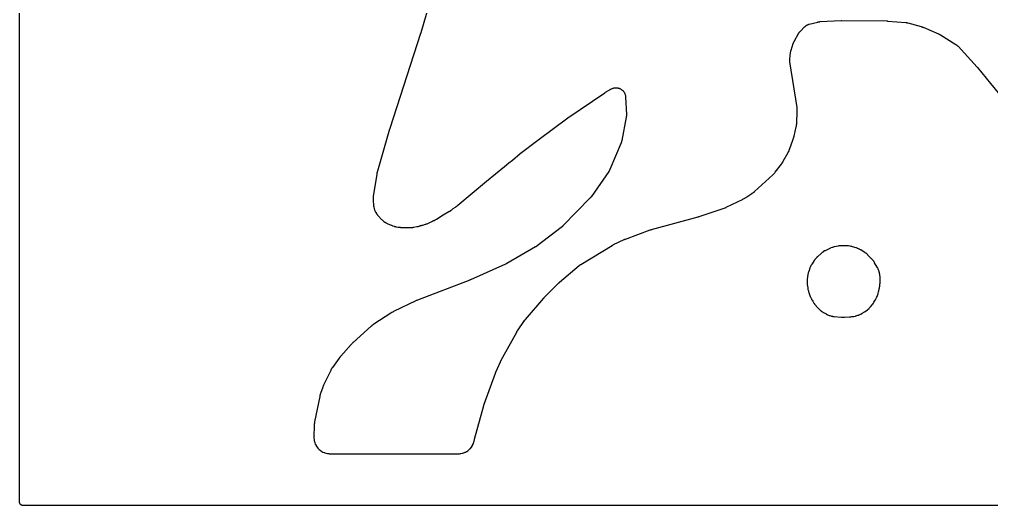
# Model space of a CAD drawing. Header units: millimetres. Extents: x 0 to 300, y 0 to 300.
# Drawn here: x -0.1 to 150, y -0.1 to 75 of the extents above; entities that cross this region are included whole.
import ezdxf

# ---------------------------------------------------------------- set-up
doc = ezdxf.new("R2010")
doc.units = ezdxf.units.MM
doc.layers.add('CUT', color=7, linetype='CONTINUOUS')

msp = doc.modelspace()

# ---------------------------------------------------------------- linework, layer by layer
at = {"layer": 'CUT'}
for points in [[(298.5102, -0.0625), (1.4375, -0.0625), (0.5522, -0.0625), (0.4788, -0.0589), (0.4206, -0.0503), (0.3635, -0.036), (0.3082, -0.0162), (0.255, 0.009), (0.2046, 0.0392), (0.1573, 0.0743), (0.1137, 0.1137), (0.0743, 0.1573), (0.0392, 0.2046), (0.009, 0.255), (-0.0162, 0.3082), (-0.036, 0.3635), (-0.0503, 0.4206), (-0.0589, 0.4788), (-0.0625, 0.5522), (-0.0625, 1.4375), (-0.0625, 298.5625)], [(64.0165, 80.2295), (61.8807, 72.8892), (61.878, 72.8801), (61.8753, 72.871), (61.8719, 72.8599), (61.8698, 72.8528), (61.8667, 72.8429), (61.8649, 72.837), (61.8608, 72.8243), (61.8592, 72.8193), (57.0953, 58.1414), (57.0939, 58.1373), (57.0848, 58.1085), (57.0834, 58.104), (57.0723, 58.068), (57.071, 58.0636), (57.0624, 58.035), (57.061, 58.0304), (55.182, 51.5702), (55.1769, 51.5513), (55.1454, 51.4285), (55.1409, 51.4095), (55.1065, 51.2541), (55.1026, 51.235), (55.0792, 51.1103), (55.0759, 51.0911), (54.5438, 47.6385), (54.5414, 47.6211), (54.5273, 47.5077), (54.5254, 47.4902), (54.5189, 47.422), (54.5166, 47.3869), (54.5085, 47.1587), (54.5083, 47.1235), (54.5098, 47.0549), (54.5105, 47.0374), (54.5165, 46.9233), (54.5176, 46.9057), (54.5604, 46.3829), (54.5616, 46.3698), (54.5705, 46.2842), (54.572, 46.2711), (54.5785, 46.2198), (54.5824, 46.1936), (54.611, 46.0264), (54.6223, 45.9747), (54.6655, 45.8107), (54.6729, 45.7853), (54.6882, 45.7359), (54.6923, 45.7233), (54.7197, 45.6418), (54.7241, 45.6293), (54.7324, 45.6062), (54.7378, 45.5918), (54.7742, 45.4985), (54.78, 45.4842), (54.8033, 45.4287), (54.8159, 45.4006), (54.9017, 45.2226), (54.9313, 45.1686), (55.0334, 45.0027), (55.0683, 44.9519), (55.1886, 44.7952), (55.208, 44.7712), (55.247, 44.7254), (55.2572, 44.7138), (55.3241, 44.6393), (55.3345, 44.6279), (55.8201, 44.1142), (55.8304, 44.1037), (55.8978, 44.0358), (55.9083, 44.0254), (55.9498, 43.9857), (55.9715, 43.9658), (56.1139, 43.8421), (56.1602, 43.8057), (56.3119, 43.698), (56.3615, 43.6663), (56.5253, 43.5727), (56.5513, 43.5587), (56.6025, 43.5327), (56.6157, 43.5262), (56.702, 43.485), (56.7154, 43.4788), (57.3248, 43.2059), (57.3415, 43.1988), (57.4508, 43.1537), (57.4678, 43.1471), (57.5341, 43.1221), (57.5686, 43.1103), (57.7943, 43.0405), (57.8294, 43.0309), (57.8983, 43.0141), (57.916, 43.01), (58.0317, 42.9855), (58.0495, 42.982), (58.3672, 42.9248), (58.3793, 42.9227), (58.4582, 42.9101), (58.4704, 42.9083), (58.5179, 42.9018), (58.5424, 42.8989), (58.7013, 42.8835), (58.7258, 42.8816), (58.7738, 42.879), (58.7861, 42.8784), (58.8659, 42.8756), (58.8782, 42.8753), (60.2131, 42.856), (60.2276, 42.856), (60.3221, 42.8569), (60.3366, 42.8572), (60.3933, 42.8591), (60.4223, 42.8608), (60.6105, 42.8764), (60.6394, 42.8794), (60.6957, 42.8868), (60.7101, 42.8889), (60.8034, 42.9035), (60.8177, 42.9059), (61.262, 42.9864), (61.2754, 42.989), (61.3627, 43.0069), (61.3761, 43.0098), (61.4283, 43.0218), (61.4548, 43.0285), (61.6264, 43.0761), (61.6527, 43.084), (61.7036, 43.1007), (61.7165, 43.1051), (61.8005, 43.1348), (61.8134, 43.1395), (61.8648, 43.1589), (61.9681, 43.1787), (61.9966, 43.1848), (62.0519, 43.1982), (62.0661, 43.2018), (62.1576, 43.2263), (62.1716, 43.2302), (62.6242, 43.3632), (62.6406, 43.3683), (62.7466, 43.4028), (62.7629, 43.4083), (62.826, 43.4309), (62.8579, 43.4433), (63.0633, 43.5302), (63.0945, 43.5445), (63.1546, 43.574), (63.1698, 43.5819), (63.2685, 43.634), (63.2835, 43.6422), (63.573, 43.8059), (63.7434, 43.8704), (63.7575, 43.876), (63.8491, 43.9134), (63.8632, 43.9193), (63.9176, 43.9432), (63.9452, 43.9561), (64.1221, 44.0445), (64.1489, 44.0588), (64.2007, 44.088), (64.2138, 44.0957), (64.2987, 44.1465), (64.3117, 44.1545), (65.3225, 44.7954), (66.2211, 45.3036), (66.2322, 45.31), (66.3039, 45.3526), (66.3148, 45.3593), (66.3574, 45.3858), (66.3788, 45.3998), (66.5163, 45.4939), (66.5371, 45.5088), (66.5772, 45.5389), (66.5874, 45.5467), (66.653, 45.598), (66.663, 45.6061), (66.876, 45.7803), (67.2138, 45.9945), (67.2306, 46.0055), (67.3383, 46.0789), (67.3547, 46.0905), (67.4866, 46.1871), (67.5026, 46.1992), (67.6052, 46.2797), (67.6207, 46.2923), (72.0212, 49.9896), (74.7821, 52.2483), (75.4862, 52.8243), (76.0208, 53.2617), (77.2401, 54.2592), (79.9542, 56.3538), (84.5725, 59.7738), (90.2933, 63.6641), (90.4117, 63.739), (91.2232, 64.2115), (91.2618, 64.2327), (91.3334, 64.2698), (91.4134, 64.3064), (91.4678, 64.3282), (91.551, 64.3568), (91.6073, 64.3732), (91.6929, 64.3935), (91.7505, 64.4043), (91.8377, 64.4162), (91.8961, 64.4213), (91.984, 64.4247), (92.0426, 64.424), (92.1304, 64.4188), (92.1887, 64.4124), (92.2756, 64.3986), (92.3329, 64.3866), (92.4181, 64.3643), (92.474, 64.3468), (92.5566, 64.3163), (92.6105, 64.2934), (92.6897, 64.255), (92.7411, 64.2269), (92.8162, 64.181), (92.8646, 64.148), (92.9348, 64.0949), (92.9798, 64.0574), (93.0445, 63.9977), (93.0856, 63.956), (93.1442, 63.8903), (93.181, 63.8447), (93.2328, 63.7736), (93.265, 63.7246), (93.3097, 63.6488), (93.337, 63.5969), (93.374, 63.5171), (93.3961, 63.4628), (93.4252, 63.3798), (93.4418, 63.3236), (93.4626, 63.2381), (93.4737, 63.1805), (93.4861, 63.0934), (93.4935, 63.0131), (93.4965, 62.9692), (93.6121, 60.3016), (93.6126, 60.2888), (93.6131, 60.2714), (93.6131, 60.2198), (93.6107, 60.1339), (93.6088, 60.0959), (93.6053, 60.0581), (93.5955, 59.9727), (93.5881, 59.9216), (93.5852, 59.9045), (93.5829, 59.8918), (92.9006, 56.2639), (92.8983, 56.2522), (92.8951, 56.2364), (92.8844, 56.1899), (92.8646, 56.1128), (92.8551, 56.0789), (92.8443, 56.0454), (92.8184, 55.9702), (92.8016, 55.9255), (92.7956, 55.9105), (92.791, 55.8995), (91.0791, 51.8287), (91.0744, 51.8178), (91.068, 51.8032), (91.048, 51.7603), (91.0127, 51.6898), (90.9965, 51.6589), (90.9791, 51.6287), (90.9383, 51.5611), (90.9128, 51.5213), (90.9039, 51.5081), (90.8972, 51.4983), (88.2111, 47.6418), (88.2058, 47.6342), (88.1974, 47.6225), (88.1834, 47.6033), (88.1642, 47.5778), (88.1468, 47.5555), (88.1328, 47.5379), (88.1247, 47.528), (88.1216, 47.5243), (88.1036, 47.5031), (88.0627, 47.4567), (88.0376, 47.4293), (88.0289, 47.4203), (88.0225, 47.4136), (83.8087, 43.0962), (83.7975, 43.0849), (83.771, 43.0587), (83.7596, 43.0476), (83.7455, 43.0342), (83.7339, 43.0233), (83.7065, 42.998), (83.6946, 42.9873), (83.681, 42.9752), (83.669, 42.9647), (83.6407, 42.9405), (83.6285, 42.9302), (83.6135, 42.9178), (83.6011, 42.9077), (83.572, 42.8845), (83.5595, 42.8747), (79.849, 40.0204), (79.8369, 40.0113), (79.8087, 39.9904), (79.7966, 39.9815), (79.7817, 39.9708), (79.7693, 39.9621), (79.7405, 39.9421), (79.728, 39.9336), (79.7136, 39.924), (79.701, 39.9158), (79.6715, 39.8968), (79.6588, 39.8887), (79.6432, 39.879), (79.6303, 39.8712), (79.6002, 39.8532), (79.5872, 39.8456), (75.1574, 37.2984), (75.1473, 37.2927), (75.1237, 37.2795), (75.1135, 37.2739), (75.101, 37.2672), (75.0908, 37.2617), (75.0668, 37.2491), (75.0565, 37.2438), (75.0446, 37.2378), (75.0342, 37.2326), (75.0099, 37.2206), (74.9995, 37.2156), (74.9867, 37.2095), (74.9762, 37.2045), (74.9516, 37.1932), (74.941, 37.1884), (69.5678, 34.7974), (69.5634, 34.7955), (69.5534, 34.7911), (69.5491, 34.7892), (69.5387, 34.7847), (69.5334, 34.7824), (69.521, 34.7771), (69.5156, 34.7749), (69.5095, 34.7723), (69.5041, 34.7701), (69.4916, 34.765), (69.4869, 34.7631), (69.4767, 34.759), (69.4622, 34.7533), (69.4558, 34.7508), (61.3779, 31.6438), (61.3665, 31.6393), (61.2929, 31.6093), (61.2817, 31.6046), (61.1901, 31.565), (61.1789, 31.56), (61.1066, 31.527), (61.0955, 31.5218), (57.6782, 29.8766), (57.6612, 29.8681), (57.5521, 29.8113), (57.5355, 29.8022), (57.4009, 29.7266), (57.3845, 29.7171), (57.2792, 29.6535), (57.2631, 29.6435), (54.6407, 27.9443), (54.6313, 27.9381), (54.566, 27.8941), (54.5564, 27.8874), (54.5141, 27.8577), (54.4941, 27.8429), (54.3711, 27.7485), (54.3524, 27.7335), (54.3204, 27.7069), (54.3119, 27.6996), (54.253, 27.6487), (54.2435, 27.6403), (51.4247, 25.0945), (51.413, 25.0836), (51.3378, 25.012), (51.3263, 25.0008), (51.2343, 24.9083), (51.2232, 24.8968), (51.1519, 24.8212), (51.1411, 24.8095), (49.5401, 23.0191), (49.5298, 23.0072), (49.4636, 22.9293), (49.4536, 22.9171), (49.3732, 22.8171), (49.3635, 22.8047), (49.3016, 22.7234), (49.2922, 22.7108), (48.2502, 21.2657), (48.2427, 21.2551), (48.195, 21.1858), (48.1878, 21.1751), (48.16, 21.1328), (48.1462, 21.1109), (48.0599, 20.9664), (48.0471, 20.9439), (48.0231, 20.8994), (48.0171, 20.888), (47.9787, 20.8131), (47.9729, 20.8015), (46.9266, 18.6469), (46.9191, 18.6309), (46.8719, 18.5261), (46.8649, 18.5099), (46.8097, 18.3767), (46.8031, 18.3602), (46.7623, 18.2528), (46.7562, 18.2362), (46.4169, 17.2591), (46.4107, 17.2403), (46.3726, 17.1173), (46.367, 17.0983), (46.3242, 16.9426), (46.3193, 16.9234), (46.2893, 16.7982), (46.285, 16.7788), (45.4839, 12.8691), (45.4813, 12.8557), (45.4655, 12.7686), (45.4632, 12.7551), (45.4549, 12.7026), (45.4512, 12.6756), (45.4316, 12.4997), (45.4292, 12.4725), (45.4257, 12.4194), (45.4249, 12.4058), (45.4211, 12.3174), (45.4207, 12.3037), (45.3849, 10.5534), (45.3848, 10.5385), (45.3852, 10.4416), (45.3854, 10.4266), (45.3871, 10.3684), (45.3888, 10.3386), (45.4038, 10.148), (45.4115, 10.0889), (45.445, 9.9033), (45.4585, 9.8452), (45.5102, 9.6639), (45.5294, 9.6074), (45.5989, 9.4321), (45.6236, 9.3778), (45.7101, 9.2103), (45.7401, 9.1587), (45.8428, 9.0006), (45.8778, 8.9523), (45.9957, 8.8052), (46.0353, 8.7605), (46.1673, 8.6258), (46.2111, 8.5854), (46.3558, 8.4644), (46.4034, 8.4285), (46.5593, 8.3226), (46.6103, 8.2915), (46.776, 8.2016), (46.8298, 8.1758), (47.0036, 8.1027), (47.0597, 8.0824), (47.2399, 8.0269), (47.2977, 8.0123), (47.4826, 7.975), (47.5416, 7.9661), (47.7318, 7.9472), (47.7616, 7.9449), (47.8197, 7.942), (47.8346, 7.9415), (47.9316, 7.9391), (47.9465, 7.9389), (67.6237, 7.9389), (67.6382, 7.9391), (67.7325, 7.9413), (67.747, 7.9419), (67.8036, 7.9446), (67.8325, 7.9467), (68.0177, 7.9647), (68.0751, 7.9731), (68.2551, 8.0083), (68.3114, 8.0222), (68.4872, 8.0747), (68.5419, 8.094), (68.7118, 8.1633), (68.7644, 8.1877), (68.9268, 8.273), (68.9768, 8.3025), (69.1302, 8.4031), (69.1772, 8.4372), (69.3201, 8.5522), (69.3635, 8.5907), (69.4947, 8.7189), (69.5342, 8.7614), (69.6524, 8.9017), (69.6876, 8.9478), (69.7917, 9.0989), (69.8223, 9.1482), (69.9113, 9.3086), (69.9369, 9.3607), (70.01, 9.5289), (70.0306, 9.5832), (70.0879, 9.7601), (70.0961, 9.7879), (70.111, 9.8426), (70.1146, 9.8567), (70.137, 9.9483), (70.1403, 9.9624), (70.1648, 10.0738), (70.1681, 10.0883), (70.1715, 10.1033), (70.1727, 10.1084), (70.1756, 10.1206), (70.1768, 10.1259), (70.1783, 10.1319), (70.1796, 10.1372), (70.1827, 10.1494), (70.1838, 10.154), (70.1864, 10.1639), (70.1901, 10.178), (70.1917, 10.1842), (71.5954, 15.3688), (71.598, 15.3782), (71.6042, 15.4002), (71.6069, 15.4096), (71.6103, 15.421), (71.6131, 15.4304), (71.6198, 15.4522), (71.6227, 15.4615), (71.6261, 15.4722), (71.6291, 15.4815), (71.6362, 15.5032), (71.6394, 15.5125), (71.6432, 15.5238), (71.6464, 15.533), (71.654, 15.5545), (71.6574, 15.5637), (73.4243, 20.3848), (73.4266, 20.391), (73.4321, 20.4055), (73.4344, 20.4118), (73.4401, 20.4266), (73.4431, 20.4342), (73.45, 20.4519), (73.4531, 20.4595), (73.4566, 20.4682), (73.4597, 20.4758), (73.467, 20.4934), (73.4702, 20.501), (73.4718, 20.5049), (73.4757, 20.5137), (73.4847, 20.5343), (73.4886, 20.5432), (74.457, 22.6896), (74.4609, 22.6981), (74.4701, 22.718), (74.4741, 22.7265), (74.4789, 22.7365), (74.4829, 22.7449), (74.4924, 22.7643), (74.4965, 22.7726), (74.5013, 22.7822), (74.5055, 22.7904), (74.5155, 22.8097), (74.5198, 22.818), (74.5251, 22.828), (74.5294, 22.8362), (74.5398, 22.8552), (74.5442, 22.8634), (76.6843, 26.7209), (76.6898, 26.7306), (76.7028, 26.7534), (76.7084, 26.7631), (76.7154, 26.7749), (76.7211, 26.7845), (76.7347, 26.8069), (76.7405, 26.8165), (76.7473, 26.8275), (76.7533, 26.837), (76.7674, 26.859), (76.7735, 26.8685), (76.7811, 26.8799), (76.7873, 26.8892), (76.8019, 26.911), (76.8083, 26.9202), (77.8912, 28.482), (77.8978, 28.4913), (77.9133, 28.5131), (77.92, 28.5223), (77.9282, 28.5336), (77.935, 28.5428), (77.9511, 28.5642), (77.958, 28.5733), (77.966, 28.5837), (77.9731, 28.5927), (77.9896, 28.6136), (77.9968, 28.6225), (78.0056, 28.6334), (78.0129, 28.6422), (78.03, 28.6627), (78.0374, 28.6715), (80.8636, 31.9729), (80.8682, 31.9783), (80.879, 31.9908), (80.8837, 31.9961), (80.8949, 32.0088), (80.9007, 32.0153), (80.9143, 32.0303), (80.9201, 32.0368), (80.9269, 32.0442), (80.9329, 32.0506), (80.9468, 32.0654), (80.9528, 32.0718), (80.9559, 32.075), (80.963, 32.0824), (80.9798, 32.0996), (80.9871, 32.1069), (83.1549, 34.2751), (83.1613, 34.2815), (83.1765, 34.2963), (83.183, 34.3026), (83.1908, 34.3102), (83.1973, 34.3164), (83.2126, 34.3307), (83.2192, 34.3369), (83.2268, 34.3439), (83.2335, 34.35), (83.2491, 34.3641), (83.2558, 34.3701), (83.264, 34.3774), (83.2708, 34.3834), (83.2867, 34.3972), (83.2935, 34.403), (86.3284, 36.9866), (86.3353, 36.9924), (86.346, 37.0013), (86.3639, 37.0159), (86.3882, 37.0351), (86.41, 37.0518), (86.4275, 37.0648), (86.4376, 37.0722), (86.4413, 37.0749), (86.4635, 37.0904), (86.5132, 37.1241), (86.5434, 37.1436), (86.5537, 37.1501), (86.5614, 37.1548), (91.4195, 40.1012), (91.4292, 40.107), (91.452, 40.1204), (91.4618, 40.1261), (91.4737, 40.133), (91.4836, 40.1385), (91.5067, 40.1514), (91.5166, 40.1568), (91.528, 40.163), (91.538, 40.1683), (91.5614, 40.1805), (91.5715, 40.1857), (91.5838, 40.192), (91.5939, 40.197), (91.6176, 40.2087), (91.6277, 40.2136), (93.2559, 40.9893), (93.2657, 40.994), (93.2887, 41.0046), (93.2985, 41.0091), (93.3106, 41.0145), (93.3206, 41.0188), (93.3438, 41.0289), (93.3538, 41.0331), (93.3653, 41.038), (93.3753, 41.0421), (93.3988, 41.0516), (93.4089, 41.0556), (93.4212, 41.0604), (93.4313, 41.0643), (93.455, 41.0732), (93.4652, 41.077), (97.3087, 42.4721), (97.3155, 42.4746), (97.3314, 42.4802), (97.3383, 42.4826), (97.3547, 42.4883), (97.3631, 42.4911), (97.3828, 42.4977), (97.3913, 42.5005), (97.401, 42.5036), (97.4096, 42.5063), (97.4295, 42.5126), (97.438, 42.5152), (97.4423, 42.5165), (97.4524, 42.5195), (97.4761, 42.5263), (97.4863, 42.5292), (104.6717, 44.5098), (104.6783, 44.5117), (104.7246, 44.525), (104.7317, 44.5271), (104.7893, 44.5444), (104.7962, 44.5466), (104.8415, 44.5609), (104.849, 44.5632), (108.5501, 45.7816), (108.5692, 45.7882), (108.6927, 45.8335), (108.7116, 45.8408), (108.8644, 45.9029), (108.8831, 45.9108), (109.0032, 45.9643), (109.0215, 45.9728), (111.6462, 47.2502), (111.6628, 47.2587), (111.7703, 47.3152), (111.7868, 47.3241), (111.9194, 47.3992), (111.9355, 47.4087), (112.0393, 47.4718), (112.0551, 47.4818), (112.9754, 48.0815), (112.9856, 48.0883), (113.0512, 48.133), (113.0612, 48.14), (113.1002, 48.1676), (113.1198, 48.1822), (113.2453, 48.2794), (113.2643, 48.2948), (113.3009, 48.3255), (113.3101, 48.3335), (113.3698, 48.3859), (113.3789, 48.394), (116.2074, 50.9791), (116.2173, 50.9883), (116.2804, 51.0486), (116.29, 51.058), (116.3271, 51.0951), (116.3457, 51.1145), (116.4635, 51.2434), (116.4812, 51.2636), (116.5148, 51.3039), (116.5233, 51.3143), (116.5778, 51.3825), (116.5861, 51.3931), (117.536, 52.6397), (117.5489, 52.6573), (117.6307, 52.773), (117.6429, 52.791), (117.7401, 52.9398), (117.7517, 52.9583), (117.8248, 53.0797), (117.8357, 53.0985), (118.5854, 54.4521), (118.5907, 54.4619), (118.6273, 54.531), (118.6327, 54.5414), (118.6558, 54.5872), (118.6665, 54.6094), (118.7302, 54.7497), (118.7396, 54.7715), (118.7551, 54.8097), (118.7593, 54.8201), (118.7871, 54.8922), (118.7915, 54.904), (119.3715, 56.506), (119.3775, 56.5234), (119.4146, 56.6366), (119.42, 56.6541), (119.4622, 56.7976), (119.4671, 56.8153), (119.4973, 56.9306), (119.5016, 56.9484), (119.8293, 58.38), (119.8321, 58.3933), (119.8499, 58.48), (119.8525, 58.4934), (119.862, 58.5458), (119.8663, 58.5727), (119.89, 58.748), (119.893, 58.7751), (119.8977, 58.8281), (119.8988, 58.8417), (119.9046, 58.93), (119.9053, 58.9436), (119.9839, 60.754), (119.9844, 60.7689), (119.9862, 60.866), (119.9863, 60.8809), (119.9859, 60.9393), (119.9849, 60.9691), (119.974, 61.1629), (119.9716, 61.1927), (119.9655, 61.2507), (119.9637, 61.2655), (119.951, 61.3617), (119.9489, 61.3765), (118.843, 68.4167), (118.8414, 68.4269), (118.8391, 68.4426), (118.8357, 68.4687), (118.8317, 68.5038), (118.8286, 68.535), (118.8283, 68.5394), (118.8255, 68.5944), (118.8241, 68.6695), (118.8256, 68.7408), (118.8286, 68.791), (118.8321, 68.8327), (118.8335, 68.8461), (118.8346, 68.8563), (118.9549, 69.871), (118.9563, 69.8822), (118.9583, 69.8973), (118.9653, 69.9419), (118.9788, 70.016), (118.9854, 70.0487), (118.9932, 70.081), (119.0123, 70.1539), (119.0248, 70.1973), (119.0294, 70.2118), (119.0329, 70.2225), (119.3776, 71.2672), (119.381, 71.2773), (119.3863, 71.2928), (119.3955, 71.3184), (119.4084, 71.3525), (119.4203, 71.3826), (119.4302, 71.4063), (119.436, 71.4198), (119.4382, 71.4247), (119.4515, 71.4536), (119.4821, 71.5174), (119.5014, 71.5552), (119.5082, 71.5678), (119.5133, 71.5771), (120.2012, 72.8149), (120.2062, 72.8238), (120.2141, 72.8376), (120.2273, 72.8601), (120.2456, 72.89), (120.2622, 72.9163), (120.2647, 72.92), (120.2961, 72.9647), (120.3408, 73.0244), (120.3855, 73.0793), (120.4185, 73.1169), (120.4466, 73.1474), (120.456, 73.1571), (120.4631, 73.1644), (121.1034, 73.8128), (121.1325, 73.841), (121.187, 73.8915), (121.2489, 73.9438), (121.2917, 73.9767), (121.358, 74.0232), (121.4036, 74.0522), (121.4738, 74.0926), (121.5218, 74.1173), (121.5954, 74.1512), (121.6454, 74.1715), (121.7218, 74.1986), (121.7928, 74.2203), (121.8318, 74.2313), (123.1636, 74.573), (123.1746, 74.5757), (123.1895, 74.5794), (123.234, 74.589), (123.3086, 74.6032), (123.3417, 74.6088), (123.375, 74.6132), (123.4505, 74.6217), (123.4958, 74.6256), (123.5112, 74.6266), (123.5225, 74.6272), (126.7496, 74.7847), (126.7548, 74.785), (126.7668, 74.7855), (126.772, 74.7857), (126.7844, 74.7862), (126.7907, 74.7864), (126.8056, 74.7868), (126.8119, 74.787), (126.8193, 74.7872), (126.8256, 74.7873), (126.8405, 74.7875), (126.8461, 74.7876), (126.8581, 74.7877), (126.8753, 74.7877), (126.8828, 74.7876), (133.7905, 74.7336), (133.7975, 74.7335), (133.814, 74.7333), (133.821, 74.7331), (133.8379, 74.7327), (133.8465, 74.7325), (133.8667, 74.7318), (133.8754, 74.7315), (133.8853, 74.7311), (133.894, 74.7307), (133.9142, 74.7296), (133.9229, 74.7291), (133.9274, 74.7288), (133.9376, 74.7281), (133.9615, 74.7264), (133.9717, 74.7256), (136.7483, 74.4895), (136.7586, 74.4885), (136.7746, 74.487), (136.8008, 74.4841), (136.8355, 74.4797), (136.8664, 74.4752), (136.891, 74.4713), (136.905, 74.4689), (136.9102, 74.468), (136.9404, 74.4621), (137.0073, 74.4478), (137.0472, 74.4383), (137.0606, 74.4348), (137.0705, 74.4321), (139.0852, 73.8804), (139.1005, 73.8761), (139.1359, 73.8658), (139.151, 73.8612), (139.1695, 73.8554), (139.1845, 73.8506), (139.2196, 73.839), (139.2346, 73.8338), (139.2517, 73.8278), (139.2666, 73.8225), (139.3012, 73.8096), (139.316, 73.804), (139.3339, 73.797), (139.3486, 73.7911), (139.3828, 73.777), (139.3974, 73.7709), (141.8034, 72.731), (141.8185, 72.7243), (141.8537, 72.7083), (141.8687, 72.7013), (141.8869, 72.6926), (141.9018, 72.6854), (141.9363, 72.6681), (141.9511, 72.6606), (141.9679, 72.6518), (141.9825, 72.644), (142.0164, 72.6255), (142.0308, 72.6174), (142.0483, 72.6074), (142.0626, 72.5991), (142.0958, 72.5793), (142.11, 72.5707), (144.4616, 71.1123), (144.4702, 71.1069), (144.4836, 71.0984), (144.5056, 71.084), (144.5347, 71.0643), (144.5602, 71.0463), (144.5638, 71.0437), (144.6071, 71.01), (144.6647, 70.9623), (144.7176, 70.9149), (144.7536, 70.88), (144.7828, 70.8503), (144.7921, 70.8404), (144.7991, 70.833), (147.7569, 67.6123), (147.7626, 67.6057), (147.7723, 67.5942), (147.7769, 67.5887), (147.7801, 67.5849), (147.788, 67.5753), (147.7913, 67.5712), (149.801, 65.1066), (151.691, 62.7442)]]:
    msp.add_lwpolyline(points, dxfattribs=at)
msp.add_lwpolyline([(122.5614, 31.1847), (122.5712, 31.1693), (122.6362, 31.0708), (122.6464, 31.0557), (122.6487, 31.0525), (122.6621, 31.0323), (122.6724, 31.0174), (122.7131, 30.9599), (122.7349, 30.9311), (122.8818, 30.7482), (122.9053, 30.7207), (122.9526, 30.6686), (122.965, 30.6554), (123.0465, 30.5709), (123.0592, 30.5581), (123.4409, 30.1854), (123.4499, 30.1768), (123.5089, 30.1215), (123.5181, 30.1131), (123.5543, 30.0806), (123.5732, 30.0643), (123.6962, 29.9627), (123.7359, 29.9326), (123.8669, 29.8415), (123.8876, 29.8277), (123.9287, 29.8016), (123.9393, 29.7951), (123.9524, 29.7871), (123.9602, 29.7821), (124.0065, 29.7541), (124.0185, 29.747), (124.0527, 29.7274), (124.4297, 29.5092), (124.4439, 29.5013), (124.5368, 29.4508), (124.5513, 29.4433), (124.6079, 29.4145), (124.6372, 29.4005), (124.8279, 29.3163), (124.8888, 29.2933), (124.9361, 29.2783), (124.9422, 29.2757), (125.0009, 29.2548), (125.1898, 29.1983), (125.2505, 29.1836), (125.4469, 29.1466), (125.4777, 29.1416), (125.538, 29.1334), (125.5535, 29.1315), (125.6543, 29.1206), (125.6698, 29.1191), (126.7591, 29.0292), (126.7797, 29.0278), (126.9137, 29.0214), (126.9343, 29.0208), (127.1026, 29.0185), (127.1232, 29.0186), (127.2573, 29.0214), (127.2779, 29.0221), (128.0623, 29.0655), (128.0642, 29.0656), (128.0769, 29.0665), (128.1592, 29.0728), (128.1719, 29.0739), (128.2213, 29.0787), (128.2465, 29.0817), (128.4079, 29.1045), (128.4268, 29.1079), (128.4508, 29.1097), (128.469, 29.1113), (128.5871, 29.1236), (128.6053, 29.1258), (128.6759, 29.1353), (128.7119, 29.1413), (128.9448, 29.1873), (128.9804, 29.1955), (129.0493, 29.2136), (129.0669, 29.2185), (129.1809, 29.252), (129.1983, 29.2575), (129.35, 29.3072), (129.3641, 29.3121), (129.4555, 29.3446), (129.4695, 29.3497), (129.5239, 29.3706), (129.5514, 29.382), (129.7263, 29.4594), (129.7796, 29.4862), (129.9459, 29.5805), (129.9715, 29.5959), (130.0207, 29.6271), (130.0228, 29.6285), (130.0813, 29.6586), (130.0875, 29.6622), (130.0905, 29.6637), (130.2286, 29.7449), (130.2644, 29.7659), (130.2658, 29.7668), (130.2733, 29.7712), (130.3013, 29.7887), (130.3551, 29.8245), (130.3688, 29.8338), (130.4567, 29.8958), (130.4701, 29.9055), (130.8047, 30.1555), (130.8145, 30.163), (130.8776, 30.2122), (130.8872, 30.2199), (130.9245, 30.2502), (130.9433, 30.2661), (131.0616, 30.3707), (131.0971, 30.4047), (131.2064, 30.5186), (131.2231, 30.5367), (131.255, 30.5728), (131.263, 30.5821), (131.3148, 30.6431), (131.3227, 30.6526), (131.5249, 30.9012), (131.5379, 30.9177), (131.6199, 31.026), (131.6322, 31.0429), (131.7303, 31.1823), (131.742, 31.1996), (131.8163, 31.3134), (131.8274, 31.3311), (132.0048, 31.6247), (132.0111, 31.6354), (132.0514, 31.7052), (132.0575, 31.7161), (132.0808, 31.7586), (132.0923, 31.7806), (132.157, 31.9108), (132.1574, 31.9116), (132.1586, 31.914), (132.163, 31.9231), (132.1644, 31.9261), (132.2263, 32.054), (132.2365, 32.0764), (132.2557, 32.1206), (132.2605, 32.132), (132.2909, 32.2061), (132.2955, 32.2176), (132.4133, 32.5228), (132.4188, 32.5377), (132.4535, 32.6351), (132.4586, 32.6502), (132.4779, 32.7092), (132.4869, 32.7397), (132.5405, 32.9393), (132.5479, 32.9702), (132.5608, 33.0309), (132.5639, 33.0465), (132.5827, 33.1482), (132.5854, 33.1639), (132.6056, 33.2919), (132.6085, 33.3014), (132.6126, 33.3157), (132.6384, 33.4087), (132.6422, 33.423), (132.6563, 33.4793), (132.6628, 33.5083), (132.6999, 33.6949), (132.7086, 33.7537), (132.7271, 33.9431), (132.7293, 33.9727), (132.732, 34.0306), (132.7326, 34.0454), (132.734, 34.107), (132.7605, 34.2755), (132.763, 34.2931), (132.7777, 34.4081), (132.7796, 34.4259), (132.7864, 34.4951), (132.7888, 34.5307), (132.7974, 34.7623), (132.7977, 34.7979), (132.7961, 34.8675), (132.7955, 34.8853), (132.7895, 35.0011), (132.7883, 35.0189), (132.7661, 35.2891), (132.7648, 35.3038), (132.7546, 35.3992), (132.7528, 35.4138), (132.7453, 35.471), (132.7408, 35.5001), (132.7064, 35.6887), (132.7004, 35.7176), (132.6873, 35.7737), (132.6838, 35.7881), (132.6597, 35.8809), (132.6559, 35.8951), (132.632, 35.9785), (132.6226, 36.0142), (132.6189, 36.0277), (132.6019, 36.0867), (132.5983, 36.0987), (132.5742, 36.1763), (132.5704, 36.1882), (132.5549, 36.2345), (132.5465, 36.258), (132.4895, 36.4078), (132.4698, 36.4537), (132.4005, 36.5981), (132.3892, 36.6205), (132.3663, 36.6636), (132.3603, 36.6745), (132.3207, 36.7454), (132.3145, 36.7563), (131.9271, 37.4168), (131.9176, 37.4324), (131.8547, 37.5326), (131.8447, 37.5479), (131.8052, 37.6069), (131.784, 37.6365), (131.6405, 37.8245), (131.6175, 37.8528), (131.5711, 37.9065), (131.5589, 37.9201), (131.4789, 38.0073), (131.4663, 38.0205), (130.8957, 38.6051), (130.8868, 38.6141), (130.8283, 38.6715), (130.8193, 38.6802), (130.7834, 38.714), (130.7647, 38.7309), (130.6424, 38.8367), (130.603, 38.8681), (130.4723, 38.9632), (130.4516, 38.9776), (130.4106, 39.0049), (130.4, 39.0118), (130.3309, 39.0558), (130.3201, 39.0624), (129.7785, 39.391), (129.763, 39.4001), (129.661, 39.4578), (129.6452, 39.4665), (129.583, 39.4993), (129.5507, 39.5151), (129.3374, 39.6117), (129.3041, 39.6255), (129.2384, 39.6506), (129.2215, 39.6568), (129.1108, 39.6953), (129.0937, 39.701), (128.5014, 39.8874), (128.4884, 39.8913), (128.4039, 39.9158), (128.3909, 39.9195), (128.3398, 39.9331), (128.3134, 39.9394), (128.1439, 39.9764), (128.0905, 39.9855), (127.9183, 40.007), (127.8914, 40.0098), (127.8387, 40.014), (127.8251, 40.0149), (127.7373, 40.0199), (127.7238, 40.0205), (127.0449, 40.0437), (127.0266, 40.044), (126.9074, 40.0444), (126.8891, 40.0442), (126.8176, 40.0423), (126.781, 40.0402), (126.5438, 40.0192), (126.5074, 40.0149), (126.4367, 40.0043), (126.4186, 40.0013), (126.3014, 39.9799), (126.2834, 39.9764), (125.6907, 39.8498), (125.6734, 39.8459), (125.5615, 39.8185), (125.5443, 39.814), (125.4777, 39.7956), (125.4438, 39.7852), (125.2258, 39.7108), (125.1926, 39.6984), (125.1286, 39.6723), (125.1123, 39.6653), (125.007, 39.6186), (124.9909, 39.6112), (124.3914, 39.324), (124.3788, 39.3178), (124.2972, 39.2763), (124.2847, 39.2698), (124.2362, 39.2437), (124.2118, 39.2298), (124.057, 39.1368), (124.0101, 39.1056), (123.8647, 38.9986), (123.8424, 38.9814), (123.7997, 38.9467), (123.7889, 38.9377), (123.7192, 38.8784), (123.7086, 38.8691), (123.0861, 38.3137), (123.0767, 38.3052), (123.0168, 38.2494), (123.0076, 38.2407), (122.9723, 38.2064), (122.9546, 38.1885), (122.8434, 38.0711), (122.8103, 38.0331), (122.7094, 37.9068), (122.6941, 37.8868), (122.665, 37.8471), (122.6576, 37.8368), (122.6106, 37.7697), (122.6035, 37.7593), (122.2771, 37.2719), (122.277, 37.2719), (122.2685, 37.2592), (122.2617, 37.2487), (122.2179, 37.1803), (122.2113, 37.1698), (122.1858, 37.1281), (122.1733, 37.1065), (122.0955, 36.9665), (122.0731, 36.9219), (122.0305, 36.8273), (122.018, 36.8007), (122.0083, 36.7781), (122.0073, 36.7759), (122.0034, 36.7668), (121.9898, 36.7351), (121.9828, 36.7182), (121.939, 36.6075), (121.9325, 36.5903), (121.7507, 36.0857), (121.7447, 36.0684), (121.7078, 35.9554), (121.7024, 35.9379), (121.6824, 35.8695), (121.6732, 35.8341), (121.6204, 35.6025), (121.6134, 35.5666), (121.607, 35.5274), (121.6064, 35.5248), (121.6026, 35.5008), (121.6018, 35.4962), (121.6017, 35.4951), (121.5952, 35.4553), (121.5926, 35.4375), (121.5775, 35.3213), (121.5754, 35.3034), (121.5229, 34.7798), (121.5215, 34.763), (121.5137, 34.654), (121.5127, 34.6372), (121.5098, 34.5717), (121.5093, 34.538), (121.5109, 34.4054), (121.5118, 34.3193), (121.5131, 34.2857), (121.5174, 34.2201), (121.5188, 34.2034), (121.5291, 34.0944), (121.5309, 34.0777), (121.5948, 33.5588), (121.5972, 33.5417), (121.614, 33.431), (121.6169, 33.414), (121.6202, 33.3958), (121.6213, 33.3886), (121.6241, 33.3717), (121.6363, 33.3058), (121.6434, 33.2722), (121.6963, 33.0553), (121.7054, 33.0222), (121.7249, 32.9581), (121.7302, 32.9417), (121.7658, 32.8359), (121.7715, 32.8197), (121.989, 32.2305), (121.9943, 32.2165), (122.0302, 32.1263), (122.0359, 32.1125), (122.0588, 32.0588), (122.0712, 32.0316), (122.1563, 31.857), (122.17, 31.8305), (122.1982, 31.7793), (122.2055, 31.7663), (122.2545, 31.6824), (122.2621, 31.6696), (122.266, 31.6634), (122.277, 31.6446), (122.2849, 31.6315), (122.3757, 31.4856)], close=True, dxfattribs=at)

doc.saveas('drawing.dxf')
